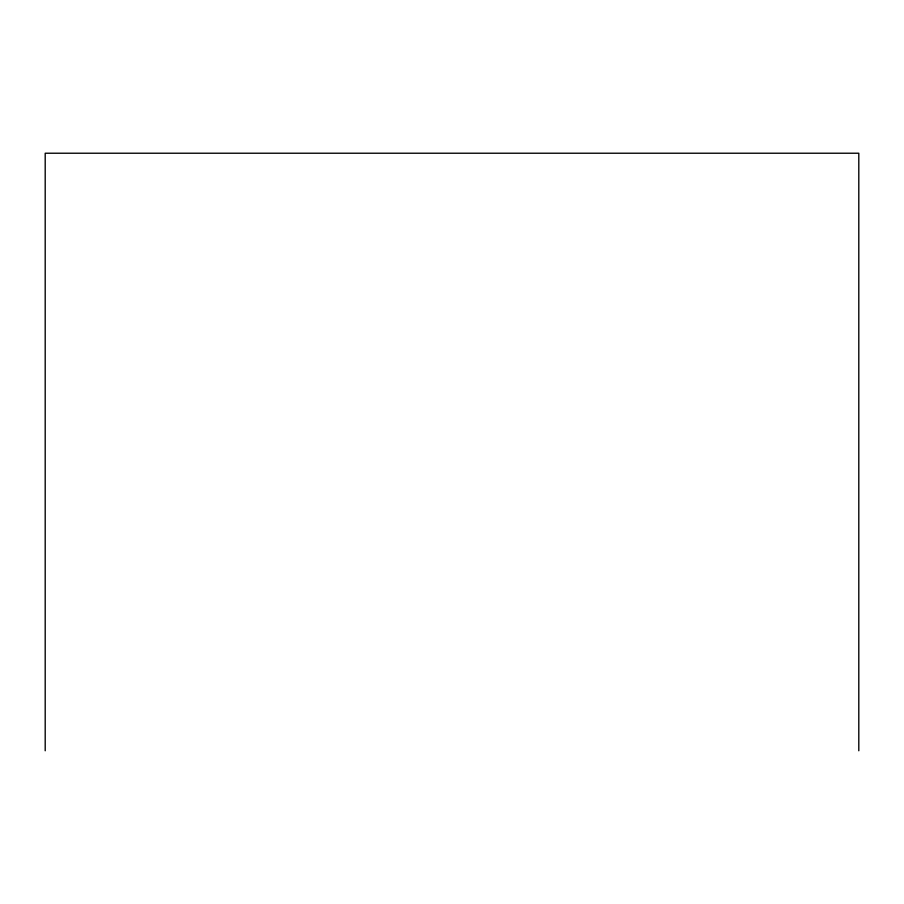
<?xml version="1.0" encoding="UTF-8"?>
<svg xmlns="http://www.w3.org/2000/svg" width="904" height="904" viewBox="0 0 904 904"><rect width="100%" height="100%" fill="white"/><g stroke="black" fill="none" stroke-linecap="round" stroke-linejoin="round"><path stroke-width="1.36" d="M858.8 750.772L858.8 153.228L45.2 153.228L45.2 750.772"/></g></svg>
